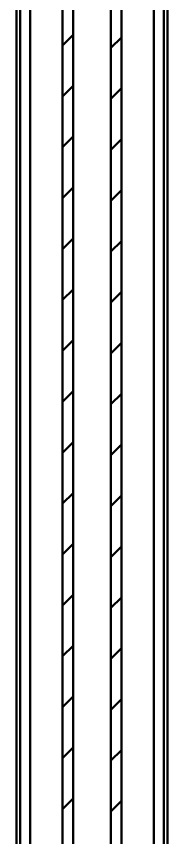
# Model space of a CAD drawing. Header units: millimetres. Extents: x -1615 to 4166, y 5 to 3174.
# Drawn here: x 985.8 to 999.2, y 2668.9 to 2741.3 of the extents above; entities that cross this region are included whole.
import ezdxf

# ---------------------------------------------------------------- set-up
doc = ezdxf.new("R2010")
doc.units = ezdxf.units.MM
doc.header["$LTSCALE"] = 0.25
doc.layers.add('Net dam', color=7, linetype='Continuous', lineweight=50)
pattern_1 = [(45, (54.75876342284892, 2077.517399067075), (-2.245064030267288, 2.245064030267288), [])]

msp = doc.modelspace()

# ---------------------------------------------------------------- hatches: boundary and pattern name
at = {"layer": 'Net dam'}
h = msp.add_hatch(dxfattribs=at)
h.set_pattern_fill('ANSI31', color=256, style=0)
h.set_pattern_definition(pattern_1)
h.paths.add_polyline_path([(989.9064238710245, 2800.419797780767), (989.9064238710241, 2560.419797780767), (990.8397572043576, 2560.419797780767), (990.8397572043579, 2800.419797780767)], flags=0)
h = msp.add_hatch(dxfattribs=at)
h.set_pattern_fill('ANSI31', color=256, style=0)
h.set_pattern_definition(pattern_1)
h.paths.add_polyline_path([(994.1730905376911, 2800.419797780767), (994.1730905376908, 2560.419797780767), (995.1064238710242, 2560.419797780767), (995.1064238710244, 2800.419797780767)], flags=0)

# ---------------------------------------------------------------- linework, layer by layer
for p, q in [((986.173090537691, 2560.419797780767), (986.1730905376912, 2800.419797780767)), ((987.0397572043577, 2560.419797780767), (987.039757204358, 2800.419797780767)), ((989.9064238710243, 2560.419797780767), (989.9064238710246, 2800.419797780767)), ((990.8397572043577, 2560.419797780767), (990.839757204358, 2800.419797780767)), ((994.1730905376912, 2800.419797780767), (994.173090537691, 2560.419797780767)), ((995.1064238710245, 2800.419797780767), (995.1064238710243, 2560.419797780767)), ((997.9730905376911, 2560.419797780767), (997.9730905376913, 2800.419797780767)), ((998.8397572043577, 2560.419797780767), (998.839757204358, 2800.419797780767)), ((999.173090537691, 2560.419797780767), (999.1730905376912, 2763.753131114098)), ((985.8397572043572, 2600.419797780767), (985.8397572043574, 2743.753131114101))]:
    msp.add_line(p, q, dxfattribs=at)

doc.saveas('drawing.dxf')
